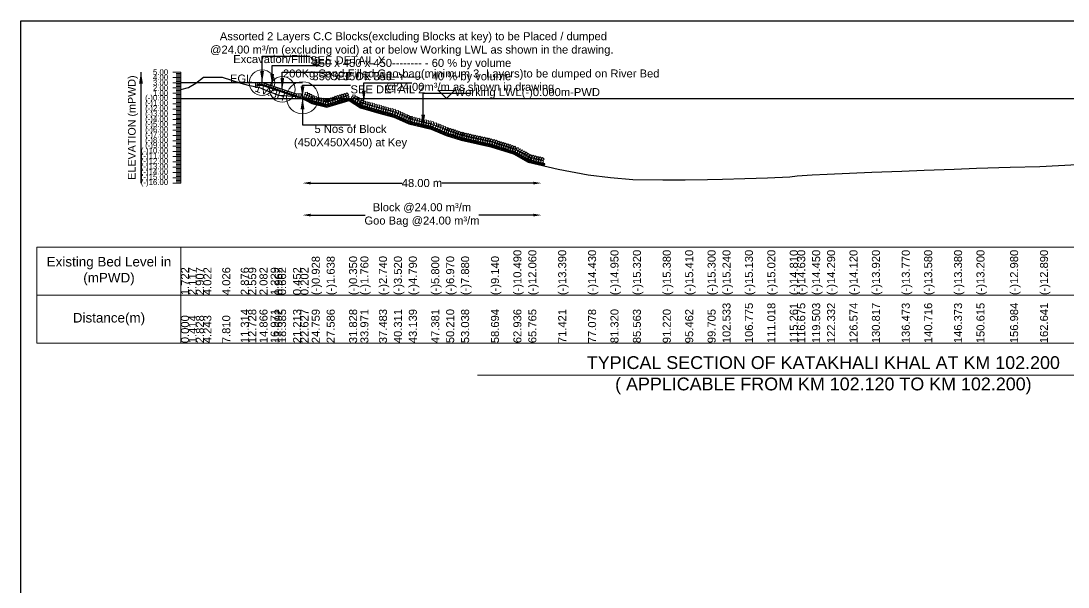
# Model space of a CAD drawing. Header units: inches. Extents: x 89000 to 845000, y -7071 to 18.
# Drawn here: x 220000 to 226543, y -3536 to 0 of the extents above; entities that cross this region are included whole.
import ezdxf

# ---------------------------------------------------------------- set-up
doc = ezdxf.new("R2010")
doc.units = ezdxf.units.IN
doc.header["$LTSCALE"] = 7
doc.header["$MEASUREMENT"] = 0
for name, color, linetype, lineweight in [('Cross section Data Border', 7, 'Continuous', 9), ('Cross Section Labels', 7, 'Continuous', 9), ('Existing_Bed_Level for Xsection', 7, 'Continuous', 25), ('Long Section Labels', 7, 'Continuous', 9)]:
    doc.layers.add(name, color=color, linetype=linetype, lineweight=lineweight)
doc.styles.get("Standard").update_dxf_attribs({"font": 'arial.ttf'})
doc.dimstyles.new('Appron Lebeling Style', dxfattribs={"dimtxt": 50, "dimasz": 50, "dimexe": 0.18, "dimexo": 0.0625, "dimgap": 0.09, "dimtad": 0, "dimtih": 1, "dimtoh": 1, "dimdec": 4, "dimzin": 0, "dimdsep": 46, "dimtxsty": 'Standard', "dimcen": 0.09, "dimse1": 1, "dimse2": 1, "dimadec": 0, "dimazin": 0, "dimtfac": 1, "dimtdec": 4, "dimtofl": 0, "dimtmove": 0, "dimatfit": 3, "dimfxl": 1, "dimtolj": 1, "dimtzin": 0, "dimarcsym": 0})
doc.dimstyles.get("Standard").update_dxf_attribs({"dimtxt": 0.18, "dimasz": 0.18, "dimexe": 0.18, "dimexo": 0.0625, "dimgap": 0.09, "dimtad": 0, "dimtih": 1, "dimtoh": 1, "dimdec": 4, "dimzin": 0, "dimdsep": 46, "dimtxsty": 'Standard', "dimcen": 0.09, "dimadec": 0, "dimazin": 0, "dimtfac": 1, "dimtdec": 4, "dimtofl": 0, "dimtmove": 0, "dimatfit": 3, "dimfxl": 1, "dimtolj": 1, "dimtzin": 0, "dimarcsym": 0})

# ---------------------------------------------------------------- blocks, each defined once
blk = doc.blocks.new('*D11')
at = {"layer": 'Cross Section Labels', "color": 0, "lineweight": -2, "transparency": 16777216}
for p, q in [((221809.3, -1012.5), (222382.1, -1012.5)), ((223202.2, -1012.5), (222629.3, -1012.5))]:
    blk.add_line(p, q, dxfattribs=at)
at = {"layer": 'Cross Section Labels', "color": 0, "transparency": 16777216}
for points in [[(221809.3, -1004.1), (221809.3, -1020.8), (221759.3, -1012.5)], [(223202.2, -1004.1), (223202.2, -1020.8), (223252.2, -1012.5)]]:
    blk.add_solid(points, dxfattribs=at)
at = {"layer": 'Defpoints', "color": 0, "transparency": 16777216}
for p in [(221759.3, -484.5), (223252.2, -901.7), (223252.2, -1012.5)]:
    blk.add_point(p, dxfattribs=at)
at = {"layer": 'Cross Section Labels', "color": 0, "transparency": 16777216, "insert": (222505.7, -1012.5), "char_height": 50, "attachment_point": 5}
blk.add_mtext('\\A1;48.00 m', dxfattribs=at)
blk = doc.blocks.new('*D12')
at = {"layer": 'Cross Section Labels', "color": 0, "lineweight": -2, "transparency": 16777216}
for p, q in [((221809.3, -1212.5), (222150.1, -1212.5)), ((223202.2, -1212.5), (222861.3, -1212.5))]:
    blk.add_line(p, q, dxfattribs=at)
at = {"layer": 'Cross Section Labels', "color": 0, "transparency": 16777216}
for points in [[(221809.3, -1204.1), (221809.3, -1220.8), (221759.3, -1212.5)], [(223202.2, -1204.1), (223202.2, -1220.8), (223252.2, -1212.5)]]:
    blk.add_solid(points, dxfattribs=at)
at = {"layer": 'Defpoints', "color": 0, "transparency": 16777216}
for p in [(221759.3, -484.5), (223252.2, -901.7), (223252.2, -1212.5)]:
    blk.add_point(p, dxfattribs=at)
at = {"layer": 'Cross Section Labels', "color": 0, "transparency": 16777216, "insert": (222505.7, -1212.5), "char_height": 50, "attachment_point": 5}
blk.add_mtext('\\A1;Block @24.00 m³/m ^JGoo Bag @24.00 m³/m ', dxfattribs=at)

msp = doc.modelspace()

# ---------------------------------------------------------------- linework, layer by layer
msp.add_lwpolyline([(220000, 0), (230000, 0), (230000, -7071), (220000, -7071)], close=True)
at = {"layer": 'Cross section Data Border'}
msp.add_lwpolyline([(220100, -1412.47), (229127.21184, -1412.47), (229127.21184, -2012.47), (220100, -2012.47)], close=True, dxfattribs=at)
for points in [[(221000, -1412.47), (221000, -2012.47)], [(220100, -1712.47), (229127.21184, -1712.47)]]:
    msp.add_lwpolyline(points, dxfattribs=at)
at = {"layer": 'Cross Section Labels'}
msp.add_lwpolyline([(222659.67825, -484.47), (222709.67825, -434.47), (222609.67825, -434.47)], close=True, dxfattribs=at)
msp.add_lwpolyline([(222853.60592, -2212.47), (225013.60592, -2212.47), (227173.60592, -2212.47)], dxfattribs=at)
for centre, radius in [((221506.82825, -385.47), 80), ((221633.05325, -427.545), 80), ((221759.27825, -479.52), 100)]:
    msp.add_circle(centre, radius, dxfattribs=at)
at = {"layer": 'Existing_Bed_Level for Xsection'}
for points in [[(221000, -427.644), (221046.66905, -414.609), (221093.3381, -388.539), (221140.00714, -351.744), (221257.73824, -351.612), (221373.35238, -389.562), (221420.02143, -400.023), (221490.58027, -415.764), (221560.02857, -443.913), (221583.8296, -452.724), (221606.69762, -462.624), (221700.03571, -469.554), (221746.70476, -477.804), (221817.04161, -515.094), (221910.34554, -538.524), (222050.31281, -496.02), (222121.02899, -542.55), (222236.94988, -574.89), (222330.27253, -600.63), (222423.5972, -642.54), (222563.58722, -675.87), (222656.91551, -714.48), (222750.24484, -744.51), (222936.90604, -786.09), (223076.90371, -830.64), (223170.23616, -882.45), (223356.90242, -926.34), (223543.57013, -960.66), (223683.57169, -977.82), (223823.5738, -990.03), (224010.24401, -992.01), (224150.24713, -993), (224290.2506, -989.37), (224383.58641, -987.39), (224523.59036, -983.76), (224663.59455, -980.13), (224803.59895, -973.2), (224850.26713, -967.26), (224943.60356, -961.32), (225036.94005, -956.04), (225176.94494, -950.43), (225316.94996, -943.83), (225503.62354, -938.88), (225643.62886, -932.61), (225830.30279, -926.01), (225970.30834, -920.07), (226180.4745, -912.81), (226367.14337, -909.84), (226600.48016, -895.98)], [(221759.27825, -385.47), (221000, -385.47)], [(221722.15325, -457.245), (221508.35236, -385.97804), (221506.82825, -385.47), (221505.2217, -385.47), (221475.5217, -385.47)], [(221475.5217, -395.37), (221505.2217, -395.37), (221722.15325, -467.68052)], [(221475.5217, -398.67), (221504.68619, -398.67), (221717.53619, -469.62)], [(221475.5217, -401.97), (221504.15067, -401.97), (221714.72825, -472.16253)], [(221000, -484.47), (229027.21184, -484.47)]]:
    msp.add_lwpolyline(points, dxfattribs=at)
at = {"layer": 'Long Section Labels'}
for points in [[(221000, -319.47), (220950, -319.47)], [(221000, -1012.47), (221000, -979.47), (221000, -946.47), (221000, -913.47), (221000, -880.47), (221000, -847.47), (221000, -814.47), (221000, -781.47), (221000, -748.47), (221000, -715.47), (221000, -682.47), (221000, -649.47), (221000, -616.47), (221000, -583.47), (221000, -550.47), (221000, -517.47), (221000, -484.47), (221000, -451.47), (221000, -418.47), (221000, -385.47), (221000, -352.47), (221000, -319.47)], [(221000, -352.47), (220950, -352.47)], [(221000, -385.47), (220950, -385.47)], [(221000, -327.72), (220970, -327.72)], [(221000, -335.97), (220970, -335.97)], [(221000, -344.22), (220970, -344.22)], [(221000, -360.72), (220970, -360.72)], [(221000, -368.97), (220970, -368.97)], [(221000, -377.22), (220970, -377.22)], [(221000, -418.47), (220950, -418.47)], [(221000, -451.47), (220950, -451.47)], [(221000, -393.72), (220970, -393.72)], [(221000, -401.97), (220970, -401.97)], [(221000, -410.22), (220970, -410.22)], [(221000, -426.72), (220970, -426.72)], [(221000, -434.97), (220970, -434.97)], [(221000, -443.22), (220970, -443.22)], [(221000, -484.47), (220950, -484.47)], [(221000, -517.47), (220950, -517.47)], [(221000, -459.72), (220970, -459.72)], [(221000, -467.97), (220970, -467.97)], [(221000, -476.22), (220970, -476.22)], [(221000, -492.72), (220970, -492.72)], [(221000, -500.97), (220970, -500.97)], [(221000, -509.22), (220970, -509.22)], [(221000, -550.47), (220950, -550.47)], [(221000, -583.47), (220950, -583.47)], [(221000, -525.72), (220970, -525.72)], [(221000, -533.97), (220970, -533.97)], [(221000, -542.22), (220970, -542.22)], [(221000, -558.72), (220970, -558.72)], [(221000, -566.97), (220970, -566.97)], [(221000, -575.22), (220970, -575.22)], [(221000, -616.47), (220950, -616.47)], [(221000, -649.47), (220950, -649.47)], [(221000, -591.72), (220970, -591.72)], [(221000, -599.97), (220970, -599.97)], [(221000, -608.22), (220970, -608.22)], [(221000, -624.72), (220970, -624.72)], [(221000, -632.97), (220970, -632.97)], [(221000, -641.22), (220970, -641.22)], [(221000, -682.47), (220950, -682.47)], [(221000, -715.47), (220950, -715.47)], [(221000, -657.72), (220970, -657.72)], [(221000, -665.97), (220970, -665.97)], [(221000, -674.22), (220970, -674.22)], [(221000, -690.72), (220970, -690.72)], [(221000, -698.97), (220970, -698.97)], [(221000, -707.22), (220970, -707.22)], [(221000, -748.47), (220950, -748.47)], [(221000, -781.47), (220950, -781.47)], [(221000, -723.72), (220970, -723.72)], [(221000, -731.97), (220970, -731.97)], [(221000, -740.22), (220970, -740.22)], [(221000, -756.72), (220970, -756.72)], [(221000, -764.97), (220970, -764.97)], [(221000, -773.22), (220970, -773.22)], [(221000, -814.47), (220950, -814.47)], [(221000, -847.47), (220950, -847.47)], [(221000, -789.72), (220970, -789.72)], [(221000, -797.97), (220970, -797.97)], [(221000, -806.22), (220970, -806.22)], [(221000, -822.72), (220970, -822.72)], [(221000, -830.97), (220970, -830.97)], [(221000, -839.22), (220970, -839.22)], [(221000, -880.47), (220950, -880.47)], [(221000, -913.47), (220950, -913.47)], [(221000, -855.72), (220970, -855.72)], [(221000, -863.97), (220970, -863.97)], [(221000, -872.22), (220970, -872.22)], [(221000, -888.72), (220970, -888.72)], [(221000, -896.97), (220970, -896.97)], [(221000, -905.22), (220970, -905.22)], [(221000, -946.47), (220950, -946.47)], [(221000, -979.47), (220950, -979.47)], [(221000, -921.72), (220970, -921.72)], [(221000, -929.97), (220970, -929.97)], [(221000, -938.22), (220970, -938.22)], [(221000, -954.72), (220970, -954.72)], [(221000, -962.97), (220970, -962.97)], [(221000, -971.22), (220970, -971.22)], [(221000, -1012.47), (220950, -1012.47)], [(221000, -987.72), (220970, -987.72)], [(221000, -995.97), (220970, -995.97)], [(221000, -1004.22), (220970, -1004.22)]]:
    msp.add_lwpolyline(points, dxfattribs=at)
for points in [[(221475.5217, -385.47), (221465.6217, -385.47), (221465.6217, -400.32), (221475.5217, -400.32)], [(221490.3717, -385.47), (221475.5217, -385.47), (221475.5217, -395.37), (221490.3717, -395.37)], [(221505.2217, -385.47), (221490.3717, -385.47), (221490.3717, -395.37), (221505.2217, -395.37)], [(221522.4403, -390.67402), (221508.35236, -385.97804), (221505.2217, -395.37), (221519.30965, -400.06598)], [(221536.52825, -395.37), (221522.4403, -390.67402), (221519.30965, -400.06598), (221533.3976, -404.76196)], [(221475.5217, -400.32), (221465.6217, -400.32), (221465.6217, -415.17), (221475.5217, -415.17)], [(221550.6162, -400.06598), (221536.52825, -395.37), (221533.3976, -404.76196), (221547.48554, -409.45795)], [(221564.70415, -404.76196), (221550.6162, -400.06598), (221547.48554, -409.45795), (221561.57349, -414.15393)], [(221578.79209, -409.45795), (221564.70415, -404.76196), (221561.57349, -414.15393), (221575.66144, -418.84991)], [(221592.88004, -414.15393), (221578.79209, -409.45795), (221575.66144, -418.84991), (221589.74938, -423.54589)], [(221606.96799, -418.84991), (221592.88004, -414.15393), (221589.74938, -423.54589), (221603.83733, -428.24188)], [(221621.05593, -423.54589), (221606.96799, -418.84991), (221603.83733, -428.24188), (221617.92528, -432.93786)], [(221635.14388, -428.24188), (221621.05593, -423.54589), (221617.92528, -432.93786), (221632.01323, -437.63384)], [(221649.23183, -432.93786), (221635.14388, -428.24188), (221632.01323, -437.63384), (221646.10117, -442.32982)], [(221663.31977, -437.63384), (221649.23183, -432.93786), (221646.10117, -442.32982), (221660.18912, -447.02581)], [(221677.40772, -442.32982), (221663.31977, -437.63384), (221660.18912, -447.02581), (221674.27707, -451.72179)], [(221691.49567, -447.02581), (221677.40772, -442.32982), (221674.27707, -451.72179), (221688.36501, -456.41777)], [(221705.58362, -451.72179), (221691.49567, -447.02581), (221688.36501, -456.41777), (221702.45296, -461.11375)], [(221719.67156, -456.41777), (221705.58362, -451.72179), (221702.45296, -461.11375), (221716.54091, -465.80973)], [(221737.00325, -454.77), (221722.15325, -454.77), (221722.15325, -469.62), (221737.00325, -469.62)], [(221751.85325, -454.77), (221737.00325, -454.77), (221737.00325, -469.62), (221751.85325, -469.62)], [(221786.09665, -460.94134), (221771.62257, -457.62118), (221768.30241, -472.09526), (221782.77649, -475.41542)], [(221791.31204, -445.71417), (221776.4714, -446.24145), (221776.99868, -461.08208), (221791.83931, -460.55481)], [(221804.43221, -452.67), (221789.59158, -453.19728), (221790.11885, -468.03791), (221804.95949, -467.51064)], [(222006.90577, -457.73477), (221996.75115, -468.57019), (222007.58657, -478.72481), (222017.74118, -467.88939)], [(222021.11505, -453.41983), (222010.96043, -464.25524), (222021.79585, -474.40986), (222031.95047, -463.57444)], [(222035.32433, -449.10488), (222025.16972, -459.9403), (222036.00513, -470.09491), (222046.15975, -459.2595)], [(221729.57825, -469.62), (221714.72825, -469.62), (221714.72825, -484.47), (221729.57825, -484.47)], [(221744.42825, -469.62), (221729.57825, -469.62), (221729.57825, -484.47), (221744.42825, -484.47)], [(221759.27825, -469.62), (221744.42825, -469.62), (221744.42825, -484.47), (221759.27825, -484.47)], [(221799.21682, -467.89717), (221784.74274, -464.57701), (221781.42258, -479.05109), (221795.89666, -482.37125)], [(221812.33699, -474.853), (221797.86291, -471.53284), (221794.54275, -486.00692), (221809.01683, -489.32708)], [(221817.55238, -459.62583), (221802.71175, -460.15311), (221803.23902, -474.99374), (221818.07966, -474.46647)], [(221825.45717, -481.80883), (221810.98309, -478.48867), (221807.66292, -492.96275), (221822.137, -496.28291)], [(221830.67256, -466.58166), (221815.83192, -467.10894), (221816.35919, -481.94957), (221831.19983, -481.4223)], [(221831.65676, -484.37887), (221816.80865, -484.61605), (221817.04583, -499.46416), (221831.89393, -499.22698)], [(221833.07975, -468.34634), (221818.79571, -472.40699), (221822.85637, -486.69103), (221837.1404, -482.63037)], [(221846.05959, -487.99564), (221831.21148, -488.23282), (221831.44866, -503.08092), (221846.29676, -502.84374)], [(221847.48258, -471.96311), (221833.19854, -476.02376), (221837.2592, -490.30779), (221851.54323, -486.24714)], [(221860.46242, -491.6124), (221845.61431, -491.84958), (221845.85149, -506.69769), (221860.69959, -506.46051)], [(221861.88541, -475.57987), (221847.60137, -479.64052), (221851.66203, -493.92456), (221865.94606, -489.8639)], [(221874.86525, -495.22917), (221860.01714, -495.46634), (221860.25432, -510.31445), (221875.10242, -510.07727)], [(221876.28824, -479.19663), (221862.0042, -483.25729), (221866.06486, -497.54132), (221880.34889, -493.48067)], [(221889.26808, -498.84593), (221874.41997, -499.08311), (221874.65715, -513.93121), (221889.50525, -513.69404)], [(221890.69107, -482.8134), (221876.40703, -486.87405), (221880.46769, -501.15809), (221894.75172, -497.09743)], [(221903.67091, -502.46269), (221888.8228, -502.69987), (221889.05998, -517.54798), (221903.90808, -517.3108)], [(221905.0939, -486.43016), (221890.80986, -490.49082), (221894.87052, -504.77485), (221909.15455, -500.7142)], [(221907.44078, -487.9394), (221897.28617, -498.77482), (221908.12158, -508.92944), (221918.2762, -498.09402)], [(221914.47546, -502.41629), (221901.86872, -510.26437), (221909.7168, -522.87112), (221922.32355, -515.02304)], [(221918.07374, -506.07946), (221903.22563, -506.31664), (221903.46281, -521.16474), (221918.31092, -520.92756)], [(221919.49673, -490.04693), (221905.21269, -494.10758), (221909.27335, -508.39161), (221923.55738, -504.33096)], [(221921.65007, -483.62446), (221911.49545, -494.45987), (221922.33087, -504.61449), (221932.48548, -493.77907)], [(221928.68475, -498.10134), (221916.078, -505.94942), (221923.92608, -518.55617), (221936.53283, -510.70809)], [(221935.85935, -479.30951), (221925.70473, -490.14493), (221936.54015, -500.29954), (221946.69477, -489.46413)], [(221942.89403, -493.78639), (221930.28728, -501.63448), (221938.13536, -514.24122), (221950.74211, -506.39314)], [(221950.06863, -474.99456), (221939.91402, -485.82998), (221950.74943, -495.9846), (221960.90405, -485.14918)], [(221957.10331, -489.47145), (221944.49657, -497.31953), (221952.34465, -509.92628), (221964.9514, -502.0782)], [(221964.27792, -470.67962), (221954.1233, -481.51503), (221964.95872, -491.66965), (221975.11333, -480.83423)], [(221971.3126, -485.1565), (221958.70585, -493.00458), (221966.55393, -505.61133), (221979.16068, -497.76325)], [(221978.4872, -466.36467), (221968.33258, -477.20009), (221979.168, -487.3547), (221989.32262, -476.51928)], [(221985.52188, -480.84155), (221972.91513, -488.68963), (221980.76321, -501.29638), (221993.36996, -493.4483)], [(221992.69648, -462.04972), (221982.54187, -472.88514), (221993.37728, -483.03975), (222003.5319, -472.20434)], [(221999.73116, -476.52661), (221987.12441, -484.37469), (221994.9725, -496.98144), (222007.57925, -489.13335)], [(222013.94045, -472.21166), (222001.3337, -480.05974), (222009.18178, -492.66649), (222021.78853, -484.81841)], [(222028.14973, -467.89671), (222015.54298, -475.74479), (222023.39106, -488.35154), (222035.99781, -480.50346)], [(222042.35901, -463.58176), (222029.75226, -471.42985), (222037.60035, -484.03659), (222050.20709, -476.18851)], [(222082.5657, -477.32031), (222068.4694, -472.64947), (222063.79856, -486.74577), (222077.89486, -491.41661)], [(222089.19436, -462.65307), (222074.37017, -461.77793), (222073.49503, -476.60212), (222088.31922, -477.47726)], [(222094.97115, -485.48287), (222080.87484, -480.81203), (222076.20401, -494.90834), (222090.30031, -499.57917)], [(222101.59981, -470.81563), (222086.77562, -469.94049), (222085.90047, -484.76468), (222100.72466, -485.63982)], [(222107.37659, -493.64543), (222093.28029, -488.9746), (222088.60945, -503.0709), (222102.70575, -507.74174)], [(222114.00525, -478.9782), (222099.18106, -478.10306), (222098.30592, -492.92725), (222113.13011, -493.80239)], [(222119.78204, -501.808), (222105.68573, -497.13716), (222101.01489, -511.23346), (222115.1112, -515.9043)], [(222126.41069, -487.14076), (222111.5865, -486.26562), (222110.71136, -501.08981), (222125.53555, -501.96495)], [(222132.18748, -509.97056), (222118.09118, -505.29972), (222113.42034, -519.39603), (222127.51664, -524.06687)], [(222136.02417, -512.1101), (222121.17492, -511.96063), (222121.02544, -526.80987), (222135.87469, -526.95935)], [(222138.81614, -495.30333), (222123.99195, -494.42818), (222123.11681, -509.25237), (222137.941, -510.12752)], [(222137.86408, -496.12005), (222123.47917, -499.80744), (222127.16656, -514.19235), (222141.55147, -510.50496)], [(222150.32795, -516.10062), (222135.4787, -515.95115), (222135.32923, -530.80039), (222150.17848, -530.94987)], [(222152.16787, -500.11057), (222137.78296, -503.79796), (222141.47035, -518.18287), (222155.85526, -514.49548)], [(222164.63174, -520.09114), (222149.78249, -519.94166), (222149.63301, -534.79091), (222164.48226, -534.94038)], [(222166.47165, -504.10109), (222152.08674, -507.78848), (222155.77413, -522.17339), (222170.15904, -518.486)], [(222180.77544, -508.09161), (222166.39053, -511.779), (222170.07792, -526.16391), (222184.46283, -522.47652)], [(222195.07922, -512.08213), (222180.69431, -515.76951), (222184.3817, -530.15443), (222198.76661, -526.46704)], [(222209.38301, -516.07264), (222194.9981, -519.76003), (222198.68549, -534.14494), (222213.0704, -530.45755)], [(222223.68679, -520.06316), (222209.30188, -523.75055), (222212.98927, -538.13546), (222227.37418, -534.44807)], [(222178.93552, -524.08166), (222164.08627, -523.93218), (222163.9368, -538.78143), (222178.78605, -538.9309)], [(222193.23931, -528.07217), (222178.39006, -527.9227), (222178.24058, -542.77195), (222193.08983, -542.92142)], [(222207.54309, -532.06269), (222192.69384, -531.91322), (222192.54437, -546.76247), (222207.39362, -546.91194)], [(222221.84688, -536.05321), (222206.99763, -535.90374), (222206.84815, -550.75298), (222221.6974, -550.90246)], [(222236.15066, -540.04373), (222221.30141, -539.89425), (222221.15194, -554.7435), (222236.00119, -554.89298)], [(222237.99058, -524.05368), (222223.60567, -527.74107), (222227.29306, -542.12598), (222241.67797, -538.43859)], [(222250.45445, -544.03425), (222235.6052, -543.88477), (222235.45572, -558.73402), (222250.30497, -558.88349)], [(222252.29436, -528.0442), (222237.90945, -531.73159), (222241.59684, -546.1165), (222255.98175, -542.42911)], [(222264.67913, -547.94313), (222249.82951, -547.83731), (222249.72369, -562.68693), (222264.57331, -562.79275)], [(222266.47203, -531.94774), (222252.09802, -535.6774), (222255.82769, -550.05141), (222270.20169, -546.32175)], [(222278.99458, -551.89158), (222264.14496, -551.78576), (222264.03914, -566.63538), (222278.88877, -566.7412)], [(222280.78749, -535.89619), (222266.41348, -539.62585), (222270.14314, -553.99986), (222284.51715, -550.2702)], [(222293.31004, -555.84003), (222278.46042, -555.73421), (222278.3546, -570.58383), (222293.20422, -570.68965)], [(222295.10294, -539.84464), (222280.72893, -543.5743), (222284.4586, -557.94831), (222298.8326, -554.21865)], [(222307.62549, -559.78848), (222292.77587, -559.68266), (222292.67005, -574.53228), (222307.51968, -574.6381)], [(222309.4184, -543.79309), (222295.04439, -547.52275), (222298.77405, -561.89676), (222313.14806, -558.1671)], [(222321.94095, -563.73693), (222307.09133, -563.63111), (222306.98551, -578.48073), (222321.83513, -578.58655)], [(222323.73385, -547.74154), (222309.35984, -551.4712), (222313.08951, -565.84521), (222327.46351, -562.11555)], [(222336.2564, -567.68538), (222321.40678, -567.57956), (222321.30096, -582.42918), (222336.15059, -582.535)], [(222338.04931, -551.68999), (222323.6753, -555.41965), (222327.40496, -569.79366), (222341.77897, -566.064)], [(222354.75284, -575.06528), (222340.09272, -572.69814), (222337.72558, -587.35826), (222352.3857, -589.7254)], [(222358.96195, -559.52982), (222344.1875, -561.02585), (222345.68352, -575.8003), (222360.45797, -574.30427)], [(222368.29955, -581.1488), (222353.63943, -578.78166), (222351.27229, -593.44178), (222365.93241, -595.80892)], [(222372.50865, -565.61334), (222357.7342, -567.10937), (222359.23023, -581.88382), (222374.00468, -580.38779)], [(222381.84626, -587.23232), (222367.18614, -584.86518), (222364.819, -599.5253), (222379.47912, -601.89244)], [(222386.05536, -571.69686), (222371.28091, -573.19289), (222372.77694, -587.96734), (222387.55139, -586.47131)], [(222399.60207, -577.78038), (222384.82762, -579.27641), (222386.32364, -594.05086), (222401.09809, -592.55483)], [(222413.14878, -583.8639), (222398.37433, -585.35993), (222399.87035, -600.13438), (222414.6448, -598.63835)], [(222395.39297, -593.31584), (222380.73285, -590.9487), (222378.3657, -605.60882), (222393.02583, -607.97596)], [(222408.93968, -599.39936), (222394.27955, -597.03222), (222391.91241, -611.69234), (222406.57253, -614.05948)], [(222422.48638, -605.48288), (222407.82626, -603.11574), (222405.45912, -617.77586), (222420.11924, -620.143)], [(222426.69548, -589.94742), (222411.92103, -591.44345), (222413.41706, -606.2179), (222428.19151, -604.72187)], [(222436.03309, -611.5664), (222421.37297, -609.19926), (222419.00583, -623.85938), (222433.66595, -626.22652)], [(222440.24219, -596.03094), (222425.46774, -597.52697), (222426.96377, -612.30142), (222441.73822, -610.80539)], [(222444.45991, -613.22518), (222429.61585, -613.64483), (222430.0355, -628.4889), (222444.87957, -628.06925)], [(222445.68575, -597.17637), (222431.4527, -601.41228), (222435.68861, -615.64532), (222449.92165, -611.40942)], [(222458.90611, -616.66465), (222444.06204, -617.08431), (222444.48169, -631.92837), (222459.32576, -631.50872)], [(222460.13194, -600.61584), (222445.8989, -604.85175), (222450.1348, -619.08479), (222464.36785, -614.84889)], [(222473.3523, -620.10412), (222458.50823, -620.52378), (222458.92789, -635.36785), (222473.77196, -634.94819)], [(222474.57814, -604.05531), (222460.34509, -608.29122), (222464.581, -622.52427), (222478.81404, -618.28836)], [(222487.7985, -623.54359), (222472.95443, -623.96325), (222473.37408, -638.80732), (222488.21815, -638.38766)], [(222489.02433, -607.49479), (222474.79129, -611.73069), (222479.02719, -625.96374), (222493.26024, -621.72783)], [(222502.24469, -626.98307), (222487.40062, -627.40272), (222487.82028, -642.24679), (222502.66435, -641.82713)], [(222503.47053, -610.93426), (222489.23748, -615.17016), (222493.47339, -629.40321), (222507.70643, -625.1673)], [(222516.69089, -630.42254), (222501.84682, -630.84219), (222502.26647, -645.68626), (222517.11054, -645.26661)], [(222517.91672, -614.37373), (222503.68368, -618.60963), (222507.91958, -632.84268), (222522.15263, -628.60677)], [(222531.13708, -633.86201), (222516.29301, -634.28166), (222516.71267, -649.12573), (222531.55674, -648.70608)], [(222532.36292, -617.8132), (222518.12987, -622.04911), (222522.36578, -636.28215), (222536.59882, -632.04625)], [(222545.58328, -637.30148), (222530.73921, -637.72113), (222531.15886, -652.5652), (222546.00293, -652.14555)], [(222546.80911, -621.25267), (222532.57606, -625.48858), (222536.81197, -639.72162), (222551.04502, -635.48572)], [(222560.02947, -640.74095), (222545.1854, -641.16061), (222545.60506, -656.00467), (222560.44913, -655.58502)], [(222561.2553, -624.69214), (222547.02226, -628.92805), (222551.25816, -643.16109), (222565.49121, -638.92519)], [(222574.47567, -644.18042), (222559.6316, -644.60008), (222560.05125, -659.44415), (222574.89532, -659.02449)], [(222575.7015, -628.13161), (222561.46845, -632.36752), (222565.70436, -646.60057), (222579.93741, -642.36466)], [(222593.0638, -651.97348), (222578.33961, -650.04457), (222576.4107, -664.76876), (222591.13489, -666.69767)], [(222596.80776, -636.31942), (222582.08449, -638.25536), (222584.02043, -652.97863), (222598.7437, -651.04269)], [(222610.52985, -641.99626), (222595.80659, -643.9322), (222597.74253, -658.65547), (222612.4658, -656.71953)], [(222624.25195, -647.67311), (222609.52868, -649.60905), (222611.46462, -664.33232), (222626.18789, -662.39637)], [(222637.97405, -653.34995), (222623.25078, -655.28589), (222625.18672, -670.00916), (222639.90999, -668.07322)], [(222606.7859, -657.65033), (222592.06171, -655.72141), (222590.13279, -670.4456), (222604.85698, -672.37452)], [(222620.508, -663.32717), (222605.78381, -661.39825), (222603.85489, -676.12244), (222618.57908, -678.05136)], [(222634.23009, -669.00402), (222619.5059, -667.0751), (222617.57699, -681.79929), (222632.30118, -683.72821)], [(222647.95219, -674.68086), (222633.228, -672.75194), (222631.29908, -687.47613), (222646.02327, -689.40505)], [(222651.69614, -659.02679), (222636.97288, -660.96274), (222638.90882, -675.686), (222653.63209, -673.75006)], [(222661.67429, -680.3577), (222646.9501, -678.42879), (222645.02118, -693.15298), (222659.74537, -695.08189)], [(222665.41824, -664.70364), (222650.69497, -666.63958), (222652.63091, -681.36285), (222667.35418, -679.42691)], [(222673.03544, -684.63315), (222658.20348, -683.90131), (222657.47164, -698.73327), (222672.3036, -699.46511)], [(222680.29005, -678.06028), (222670.31539, -667.05899), (222659.31409, -677.03366), (222669.28876, -688.03495)], [(222687.17168, -689.18168), (222672.33973, -688.44984), (222671.60789, -703.2818), (222686.43984, -704.01364)], [(222694.4263, -682.60881), (222684.45163, -671.60752), (222673.45033, -681.58219), (222683.425, -692.58348)], [(222699.22513, -691.96089), (222684.70664, -695.08118), (222687.82693, -709.59966), (222702.34541, -706.47937)], [(222708.56254, -687.15734), (222698.58787, -676.15605), (222687.58658, -686.13072), (222697.56125, -697.13201)], [(222713.36137, -696.50942), (222698.84289, -699.62971), (222701.96317, -714.14819), (222716.48165, -711.0279)], [(222722.69878, -691.70587), (222712.72411, -680.70458), (222701.72282, -690.67925), (222711.69749, -701.68054)], [(222727.49761, -701.05795), (222712.97913, -704.17824), (222716.09942, -718.69672), (222730.6179, -715.57643)], [(222736.83503, -696.25441), (222726.86036, -685.25311), (222715.85906, -695.22778), (222725.83373, -706.22907)], [(222741.63385, -705.60648), (222727.11537, -708.72677), (222730.23566, -723.24525), (222744.75414, -720.12497)], [(222750.97127, -700.80294), (222740.9966, -689.80164), (222729.99531, -699.77631), (222739.96998, -710.77761)], [(222755.7701, -710.15501), (222741.25162, -713.2753), (222744.3719, -727.79378), (222758.89038, -724.6735)], [(222765.10751, -705.35147), (222755.13284, -694.35017), (222744.13155, -704.32484), (222754.10622, -715.32614)], [(222767.08096, -713.0212), (222752.91109, -717.46387), (222757.35375, -731.63374), (222771.52362, -727.19107)], [(222775.93688, -707.37904), (222764.99246, -697.342), (222754.95542, -708.28643), (222765.89985, -718.32346)], [(222781.5757, -716.25), (222767.40582, -720.69266), (222771.84849, -734.86253), (222786.01836, -730.41987)], [(222790.43162, -710.60784), (222779.4872, -700.5708), (222769.45016, -711.51522), (222780.39458, -721.55226)], [(222796.07043, -719.4788), (222781.90056, -723.92146), (222786.34322, -738.09133), (222800.5131, -733.64867)], [(222804.92635, -713.83663), (222793.98193, -703.7996), (222783.9449, -714.74402), (222794.88932, -724.78106)], [(222819.42109, -717.06543), (222808.47667, -707.02839), (222798.43963, -717.97282), (222809.38405, -728.00985)], [(222833.91583, -720.29423), (222822.9714, -710.25719), (222812.93437, -721.20161), (222823.87879, -731.23865)], [(222848.41056, -723.52303), (222837.46614, -713.48599), (222827.4291, -724.43041), (222838.37353, -734.46745)], [(222862.9053, -726.75182), (222851.96088, -716.71479), (222841.92384, -727.65921), (222852.86826, -737.69625)], [(222810.56517, -722.70759), (222796.3953, -727.15026), (222800.83796, -741.32013), (222815.00783, -736.87746)], [(222825.0599, -725.93639), (222810.89003, -730.37905), (222815.3327, -744.54892), (222829.50257, -740.10626)], [(222839.55464, -729.16519), (222825.38477, -733.60785), (222829.82743, -747.77772), (222843.9973, -743.33506)], [(222854.04937, -732.39398), (222839.8795, -736.83665), (222844.32217, -751.00652), (222858.49204, -746.56385)], [(222868.54411, -735.62278), (222854.37424, -740.06544), (222858.8169, -754.23532), (222872.98677, -749.79265)], [(222877.40003, -729.98062), (222866.45561, -719.94358), (222856.41857, -730.88801), (222867.363, -740.92504)], [(222883.03885, -738.85158), (222868.86898, -743.29424), (222873.31164, -757.46411), (222887.48151, -753.02145)], [(222891.89477, -733.20942), (222880.95035, -723.17238), (222870.91331, -734.1168), (222881.85773, -744.15384)], [(222897.53358, -742.08038), (222883.36371, -746.52304), (222887.80638, -760.69291), (222901.97625, -756.25025)], [(222906.38951, -736.43821), (222895.44508, -726.40118), (222885.40805, -737.3456), (222896.35247, -747.38264)], [(222912.02832, -745.30917), (222897.85845, -749.75184), (222902.30111, -763.92171), (222916.47098, -759.47904)], [(222920.88424, -739.66701), (222909.93982, -729.62997), (222899.90278, -740.5744), (222910.84721, -750.61143)], [(222926.52305, -748.53797), (222912.35318, -752.98063), (222916.79585, -767.1505), (222930.96572, -762.70784)], [(222935.37898, -742.89581), (222924.43456, -732.85877), (222914.39752, -743.80319), (222925.34194, -753.84023)], [(222941.01779, -751.76677), (222926.84792, -756.20943), (222931.29058, -770.3793), (222945.46045, -765.93664)], [(222949.87371, -746.1246), (222938.92929, -736.08757), (222928.89225, -747.03199), (222939.83668, -757.06903)], [(222958.19997, -756.77049), (222943.69159, -759.93743), (222946.85854, -774.44581), (222961.36692, -771.27886)], [(222967.52189, -751.93694), (222957.51191, -740.96778), (222946.54274, -750.97776), (222956.55272, -761.94693)], [(222972.35076, -761.27355), (222957.84239, -764.44049), (222961.00933, -778.94887), (222975.51771, -775.78192)], [(222981.67269, -756.44), (222971.6627, -745.47084), (222960.69353, -755.48082), (222970.70352, -766.44999)], [(222986.50156, -765.77661), (222971.99318, -768.94355), (222975.16013, -783.45193), (222989.6685, -780.28498)], [(222995.82348, -760.94306), (222985.81349, -749.9739), (222974.84432, -759.98388), (222984.85431, -770.95305)], [(223000.65235, -770.27967), (222986.14397, -773.44661), (222989.31092, -787.95499), (223003.8193, -784.78804)], [(223009.97427, -765.44612), (222999.96429, -754.47695), (222988.99512, -764.48694), (222999.0051, -775.45611)], [(223014.80314, -774.78272), (223000.29477, -777.94967), (223003.46171, -792.45805), (223017.97009, -789.2911)], [(223024.12507, -769.94918), (223014.11508, -758.98001), (223003.14591, -768.99), (223013.1559, -779.95917)], [(223028.95394, -779.28578), (223014.44556, -782.45273), (223017.61251, -796.96111), (223032.12088, -793.79416)], [(223038.27586, -774.45224), (223028.26587, -763.48307), (223017.2967, -773.49306), (223027.30669, -784.46223)], [(223043.10473, -783.78884), (223028.59636, -786.95579), (223031.7633, -801.46417), (223046.27168, -798.29722)], [(223052.42665, -778.9553), (223042.41667, -767.98613), (223031.4475, -777.99612), (223041.45748, -788.96529)], [(223066.57745, -783.45836), (223056.56746, -772.48919), (223045.59829, -782.49918), (223055.60828, -793.46835)], [(223080.72824, -787.96142), (223070.71825, -776.99225), (223059.74908, -787.00224), (223069.75907, -797.97141)], [(223094.87903, -792.46448), (223084.86905, -781.49531), (223073.89988, -791.5053), (223083.90986, -802.47447)], [(223057.25552, -788.2919), (223042.74715, -791.45885), (223045.91409, -805.96723), (223060.42247, -802.80028)], [(223071.40632, -792.79496), (223056.89794, -795.96191), (223060.06489, -810.47028), (223074.57326, -807.30334)], [(223085.55711, -797.29802), (223071.04874, -800.46497), (223074.21568, -814.97334), (223088.72406, -811.8064)], [(223104.95122, -806.86919), (223090.10318, -807.11034), (223090.34434, -821.95839), (223105.19238, -821.71723)], [(223115.04376, -803.97058), (223107.39564, -791.24152), (223094.66659, -798.88964), (223102.31471, -811.61869)], [(223117.9349, -814.07659), (223103.08686, -814.31774), (223103.32801, -829.16579), (223118.17605, -828.92463)], [(223128.02744, -811.17798), (223120.37932, -798.44892), (223107.65027, -806.09704), (223115.29839, -818.82609)], [(223130.91858, -821.28399), (223116.07053, -821.52514), (223116.31169, -836.37319), (223131.15973, -836.13203)], [(223141.01112, -818.38538), (223133.363, -805.65632), (223120.63395, -813.30444), (223128.28207, -826.03349)], [(223143.90225, -828.49139), (223129.05421, -828.73254), (223129.29537, -843.58059), (223144.14341, -843.33943)], [(223153.9948, -825.59278), (223146.34668, -812.86372), (223133.61763, -820.51184), (223141.26574, -833.24089)], [(223156.88593, -835.69879), (223142.03789, -835.93994), (223142.27905, -850.78799), (223157.12709, -850.54683)], [(223166.97847, -832.80018), (223159.33036, -820.07112), (223146.6013, -827.71924), (223154.24942, -840.44829)], [(223169.86961, -842.90619), (223155.02157, -843.14734), (223155.26272, -857.99539), (223170.11077, -857.75423)], [(223179.96215, -840.00758), (223172.31403, -827.27852), (223159.58498, -834.92664), (223167.2331, -847.65569)], [(223182.85329, -850.11359), (223168.00524, -850.35474), (223168.2464, -865.20279), (223183.09444, -864.96163)], [(223192.94583, -847.21498), (223185.29771, -834.48592), (223172.56866, -842.13404), (223180.21678, -854.86309)], [(223196.94712, -845.76094), (223186.12141, -835.59597), (223175.95645, -846.42167), (223186.78215, -856.58664)], [(223211.40291, -849.15986), (223200.5772, -838.99489), (223190.41223, -849.8206), (223201.23794, -859.98557)], [(223225.8587, -852.55879), (223215.03299, -842.39382), (223204.86802, -853.21952), (223215.69373, -863.38449)], [(223240.31448, -855.95771), (223229.48878, -845.79274), (223219.32381, -856.61845), (223230.14952, -866.78342)], [(223254.77027, -859.35664), (223243.94457, -849.19167), (223233.7796, -860.01737), (223244.6053, -870.18234)], [(223188.0255, -851.29863), (223173.80439, -855.57445), (223178.08022, -869.79556), (223192.30132, -865.51973)], [(223202.48129, -854.69755), (223188.26018, -858.97338), (223192.53601, -873.19448), (223206.75711, -868.91866)], [(223216.93707, -858.09648), (223202.71597, -862.3723), (223206.99179, -876.59341), (223221.2129, -872.31758)], [(223231.39286, -861.4954), (223217.17176, -865.77123), (223221.44758, -879.99233), (223235.66869, -875.71651)], [(223245.84865, -864.89433), (223231.62755, -869.17015), (223235.90337, -883.39126), (223250.12448, -879.11543)], [(223260.30444, -868.29325), (223246.08333, -872.56908), (223250.35916, -886.79018), (223264.58026, -882.51436)], [(223269.22606, -862.75556), (223258.40035, -852.59059), (223248.23539, -863.4163), (223259.06109, -873.58127)]]:
    msp.add_lwpolyline(points, close=True, dxfattribs=at)
for centre, major_axis in [((221770.29523, -487.13597), (9.7031, -5.14422)), ((221772.92299, -482.17946), (9.7031, -5.14422)), ((221775.55074, -477.22295), (9.7031, -5.14422)), ((221789.70142, -497.42441), (9.7031, -5.14422)), ((221792.32918, -492.4679), (9.7031, -5.14422)), ((221794.95694, -487.5114), (9.7031, -5.14422)), ((221809.10761, -507.71286), (9.7031, -5.14422)), ((221811.73537, -502.75635), (9.7031, -5.14422)), ((221814.36313, -497.79984), (9.7031, -5.14422)), ((221828.87619, -515.17375), (10.65169, -2.6748)), ((221830.24253, -509.73268), (10.65169, -2.6748)), ((221831.60886, -504.29161), (10.65169, -2.6748)), ((221850.17958, -520.52335), (10.65169, -2.6748)), ((221851.54591, -515.08228), (10.65169, -2.6748)), ((221852.91224, -509.64121), (10.65169, -2.6748)), ((221871.48296, -525.87294), (10.65169, -2.6748)), ((221872.8493, -520.43187), (10.65169, -2.6748)), ((221874.21563, -514.9908), (10.65169, -2.6748)), ((221894.15268, -525.78147), (10.65169, -2.6748)), ((221895.51902, -520.3404), (10.65169, -2.6748)), ((221909.29021, -524.18707), (10.50855, 3.19114)), ((221930.30732, -517.80478), (10.50855, 3.19114)), ((221931.93741, -523.17273), (10.50855, 3.19114)), ((221951.32443, -511.42249), (10.50855, 3.19114)), ((221952.95452, -516.79045), (10.50855, 3.19114)), ((221954.58461, -522.1584), (10.50855, 3.19114)), ((221972.34153, -505.04021), (10.50855, 3.19114)), ((221973.97163, -510.40816), (10.50855, 3.19114)), ((221975.60172, -515.77611), (10.50855, 3.19114)), ((221993.35864, -498.65792), (10.50855, 3.19114)), ((221994.98873, -504.02587), (10.50855, 3.19114)), ((221996.61882, -509.39382), (10.50855, 3.19114)), ((222014.37575, -492.27564), (10.50855, 3.19114)), ((222016.00584, -497.64359), (10.50855, 3.19114)), ((222017.63593, -503.01154), (10.50855, 3.19114)), ((222035.39286, -485.89335), (10.50855, 3.19114)), ((222037.02295, -491.2613), (10.50855, 3.19114)), ((222038.65304, -496.62925), (10.50855, 3.19114)), ((222060.73565, -499.52031), (9.17452, -6.03667)), ((222063.81929, -494.8338), (9.17452, -6.03667)), ((222066.90292, -490.1473), (9.17452, -6.03667)), ((222079.08468, -511.59364), (9.17452, -6.03667)), ((222082.16832, -506.90714), (9.17452, -6.03667)), ((222085.25195, -502.22064), (9.17452, -6.03667)), ((222097.43371, -523.66698), (9.17452, -6.03667)), ((222100.51735, -518.98048), (9.17452, -6.03667)), ((222103.60098, -514.29398), (9.17452, -6.03667)), ((222121.95001, -526.36732), (9.17452, -6.03667)), ((221892.78635, -531.22254), (10.65169, -2.6748)), ((221910.9203, -529.55502), (10.50855, 3.19114)), ((221912.55039, -534.92297), (10.50855, 3.19114)), ((221933.5675, -528.54068), (10.50855, 3.19114)), ((222115.78274, -535.74032), (9.17452, -6.03667)), ((222118.86638, -531.05382), (9.17452, -6.03667)), ((222135.11284, -543.56704), (10.57844, -2.95121)), ((222136.62036, -538.16339), (10.57844, -2.95121)), ((222138.12789, -532.75974), (10.57844, -2.95121)), ((222156.26972, -549.46946), (10.57844, -2.95121)), ((222157.77725, -544.06581), (10.57844, -2.95121)), ((222159.28478, -538.66216), (10.57844, -2.95121)), ((222177.42661, -555.37188), (10.57844, -2.95121)), ((222178.93414, -549.96823), (10.57844, -2.95121)), ((222180.44167, -544.56458), (10.57844, -2.95121)), ((222198.5835, -561.2743), (10.57844, -2.95121)), ((222200.09103, -555.87065), (10.57844, -2.95121)), ((222201.59856, -550.467), (10.57844, -2.95121)), ((222219.74038, -567.17672), (10.57844, -2.95121)), ((222221.24791, -561.77307), (10.57844, -2.95121)), ((222222.75544, -556.36942), (10.57844, -2.95121)), ((222240.89193, -573.06755), (10.58707, -2.9201)), ((222242.38357, -567.65949), (10.58707, -2.9201)), ((222243.8752, -562.25143), (10.58707, -2.9201)), ((222262.06608, -578.90774), (10.58707, -2.9201)), ((222263.55772, -573.49968), (10.58707, -2.9201)), ((222265.04935, -568.09162), (10.58707, -2.9201)), ((222283.24023, -584.74794), (10.58707, -2.9201)), ((222284.73186, -579.33988), (10.58707, -2.9201)), ((222286.2235, -573.93182), (10.58707, -2.9201)), ((222304.41438, -590.58813), (10.58707, -2.9201)), ((222305.90601, -585.18007), (10.58707, -2.9201)), ((222307.39765, -579.77201), (10.58707, -2.9201)), ((222327.08016, -591.02027), (10.58707, -2.9201)), ((222328.5718, -585.61221), (10.58707, -2.9201)), ((222350.91692, -594.52662), (10.01854, -4.4991)), ((222325.58852, -596.42833), (10.58707, -2.9201)), ((222346.32048, -604.76191), (10.01854, -4.4991)), ((222348.6187, -599.64427), (10.01854, -4.4991)), ((222366.35757, -613.76011), (10.01854, -4.4991)), ((222368.65579, -608.64247), (10.01854, -4.4991)), ((222370.95401, -603.52482), (10.01854, -4.4991)), ((222386.39466, -622.75832), (10.01854, -4.4991)), ((222388.69288, -617.64067), (10.01854, -4.4991)), ((222390.99109, -612.52303), (10.01854, -4.4991)), ((222406.43174, -631.75652), (10.01854, -4.4991)), ((222408.72996, -626.63887), (10.01854, -4.4991)), ((222411.02818, -621.52123), (10.01854, -4.4991)), ((222426.08377, -640.24862), (10.68376, -2.54368)), ((222427.38313, -634.79116), (10.68376, -2.54368)), ((222428.68248, -629.33371), (10.68376, -2.54368)), ((222447.4513, -645.33598), (10.68376, -2.54368)), ((222448.75065, -639.87853), (10.68376, -2.54368)), ((222450.05001, -634.42107), (10.68376, -2.54368)), ((222468.81882, -650.42334), (10.68376, -2.54368)), ((222470.11818, -644.96589), (10.68376, -2.54368)), ((222471.41754, -639.50843), (10.68376, -2.54368)), ((222490.18635, -655.5107), (10.68376, -2.54368)), ((222491.48571, -650.05325), (10.68376, -2.54368)), ((222492.78506, -644.59579), (10.68376, -2.54368)), ((222512.85323, -655.14061), (10.68376, -2.54368)), ((222514.15259, -649.68315), (10.68376, -2.54368)), ((222535.52012, -654.77052), (10.68376, -2.54368)), ((222511.55388, -660.59806), (10.68376, -2.54368)), ((222532.9214, -665.68542), (10.68376, -2.54368)), ((222534.22076, -660.22797), (10.68376, -2.54368)), ((222554.28893, -670.77278), (10.68376, -2.54368)), ((222555.58829, -665.31533), (10.68376, -2.54368)), ((222556.88764, -659.85788), (10.68376, -2.54368)), ((222575.50668, -677.76553), (10.14825, -4.19834)), ((222577.65127, -672.58163), (10.14825, -4.19834)), ((222579.79585, -667.39772), (10.14825, -4.19834)), ((222595.80319, -686.16221), (10.14825, -4.19834)), ((222597.94777, -680.97831), (10.14825, -4.19834)), ((222600.09236, -675.79441), (10.14825, -4.19834)), ((222616.09969, -694.5589), (10.14825, -4.19834)), ((222618.24428, -689.375), (10.14825, -4.19834)), ((222620.38886, -684.19109), (10.14825, -4.19834)), ((222636.3962, -702.95558), (10.14825, -4.19834)), ((222638.54078, -697.77168), (10.14825, -4.19834)), ((222640.68537, -692.58778), (10.14825, -4.19834)), ((222656.6927, -711.35227), (10.14825, -4.19834)), ((222658.83729, -706.16836), (10.14825, -4.19834)), ((222660.98188, -700.98446), (10.14825, -4.19834)), ((222677.34956, -718.10831), (10.45454, -3.36389)), ((222679.0679, -712.76795), (10.45454, -3.36389)), ((222680.78623, -707.42759), (10.45454, -3.36389)), ((222699.97697, -719.49574), (10.45454, -3.36389)), ((222701.69531, -714.15538), (10.45454, -3.36389)), ((222722.60438, -720.88316), (10.45454, -3.36389)), ((222698.25864, -724.83609), (10.45454, -3.36389)), ((222719.16771, -731.56388), (10.45454, -3.36389)), ((222720.88605, -726.22352), (10.45454, -3.36389)), ((222740.07679, -738.29166), (10.45454, -3.36389)), ((222741.79512, -732.9513), (10.45454, -3.36389)), ((222743.51345, -727.61094), (10.45454, -3.36389)), ((222760.98718, -744.02918), (10.71966, -2.38787)), ((222762.20695, -738.55339), (10.71966, -2.38787)), ((222763.42672, -733.0776), (10.71966, -2.38787)), ((222782.4265, -748.80493), (10.71966, -2.38787)), ((222783.64627, -743.32914), (10.71966, -2.38787)), ((222784.86604, -737.85335), (10.71966, -2.38787)), ((222803.86583, -753.58068), (10.71966, -2.38787)), ((222805.0856, -748.10489), (10.71966, -2.38787)), ((222806.30537, -742.6291), (10.71966, -2.38787)), ((222825.30515, -758.35642), (10.71966, -2.38787)), ((222826.52492, -752.88064), (10.71966, -2.38787)), ((222827.74469, -747.40485), (10.71966, -2.38787)), ((222846.74448, -763.13217), (10.71966, -2.38787)), ((222847.96425, -757.65639), (10.71966, -2.38787)), ((222849.18402, -752.1806), (10.71966, -2.38787)), ((222868.1838, -767.90792), (10.71966, -2.38787)), ((222869.40357, -762.43213), (10.71966, -2.38787)), ((222870.62334, -756.95635), (10.71966, -2.38787)), ((222889.62313, -772.68367), (10.71966, -2.38787)), ((222890.8429, -767.20788), (10.71966, -2.38787)), ((222892.06267, -761.7321), (10.71966, -2.38787)), ((222911.06245, -777.45942), (10.71966, -2.38787)), ((222912.28222, -771.98363), (10.71966, -2.38787)), ((222913.50199, -766.50784), (10.71966, -2.38787)), ((222932.50178, -782.23517), (10.71966, -2.38787)), ((222933.72155, -776.75938), (10.71966, -2.38787)), ((222934.94132, -771.28359), (10.71966, -2.38787)), ((222953.79205, -788.51986), (10.4653, -3.33026)), ((222955.4932, -783.17401), (10.4653, -3.33026)), ((222957.19436, -777.82815), (10.4653, -3.33026)), ((222976.4238, -789.83453), (10.4653, -3.33026)), ((222978.12496, -784.48868), (10.4653, -3.33026)), ((222974.72264, -795.18039), (10.4653, -3.33026)), ((222995.65324, -801.84091), (10.4653, -3.33026)), ((222997.3544, -796.49506), (10.4653, -3.33026)), ((222999.05555, -791.1492), (10.4653, -3.33026)), ((223016.58384, -808.50144), (10.4653, -3.33026)), ((223018.28499, -803.15558), (10.4653, -3.33026)), ((223019.98615, -797.80973), (10.4653, -3.33026)), ((223037.51443, -815.16196), (10.4653, -3.33026)), ((223039.21559, -809.81611), (10.4653, -3.33026)), ((223040.91674, -804.47025), (10.4653, -3.33026)), ((223058.44503, -821.82249), (10.4653, -3.33026)), ((223060.14618, -816.47663), (10.4653, -3.33026)), ((223061.84734, -811.13078), (10.4653, -3.33026)), ((223079.75272, -829.01332), (9.60215, -5.33027)), ((223082.47552, -824.10838), (9.60215, -5.33027)), ((223085.19831, -819.20343), (9.60215, -5.33027)), ((223098.95702, -839.67387), (9.60215, -5.33027)), ((223101.67982, -834.76892), (9.60215, -5.33027)), ((223104.40261, -829.86398), (9.60215, -5.33027)), ((223118.16132, -850.33441), (9.60215, -5.33027)), ((223120.88412, -845.42947), (9.60215, -5.33027)), ((223123.60691, -840.52452), (9.60215, -5.33027)), ((223140.08842, -856.09001), (9.60215, -5.33027)), ((223142.81122, -851.18507), (9.60215, -5.33027)), ((223137.36563, -860.99496), (9.60215, -5.33027)), ((223156.56993, -871.6555), (9.60215, -5.33027)), ((223159.29272, -866.75056), (9.60215, -5.33027)), ((223162.01552, -861.84561), (9.60215, -5.33027)), ((223175.52841, -880.81285), (10.69086, -2.51369)), ((223176.81245, -875.35177), (10.69086, -2.51369)), ((223178.09649, -869.8907), (10.69086, -2.51369)), ((223196.91013, -885.84024), (10.69086, -2.51369)), ((223198.19416, -880.37916), (10.69086, -2.51369)), ((223199.4782, -874.91809), (10.69086, -2.51369)), ((223218.29184, -890.86762), (10.69086, -2.51369)), ((223219.57588, -885.40655), (10.69086, -2.51369)), ((223220.85992, -879.94547), (10.69086, -2.51369)), ((223239.67356, -895.89501), (10.69086, -2.51369)), ((223240.9576, -890.43394), (10.69086, -2.51369)), ((223242.24164, -884.97286), (10.69086, -2.51369)), ((223261.05528, -900.9224), (10.69086, -2.51369)), ((223262.33931, -895.46132), (10.69086, -2.51369)), ((223263.62335, -890.00025), (10.69086, -2.51369))]:
    msp.add_ellipse(centre, major_axis=major_axis, ratio=0.255, dxfattribs=at)

# ---------------------------------------------------------------- texts
at = {"layer": 'Cross section Data Border', "char_height": 60, "width": 800, "attachment_point": 5}
for s, insert in [('Existing Bed Level in (mPWD)', (220550, -1562.47)), ('Distance(m)', (220550, -1862.47))]:
    msp.add_mtext(s, dxfattribs=dict(at, insert=insert))
at = {"layer": 'Cross Section Labels'}
for s, insert, char_height, attachment_point in [(' Assorted 2 Layers C.C Blocks(excluding Blocks at key) to be Placed / dumped^J@24.00 m³/m (excluding void) at or below Working LWL as shown in the drawing.^J450 x 450 x 450-------- - 60 % by volume^J350 x 350 x 350-------- - 40 % by volume', (222442.3917, -385.47), 50, 8), ('Excavation/Filling', (221869.94075, -278.22), 50, 9), ('SEE DETAIL X', (221806.82825, -220.47), 50, 1), ('200Kg Sand Filled Geo-bag(minimum 3 -Layers)to be dumped on River Bed^J@24.00m³/m as shown in drawing.', (222813.40878, -451.47), 50, 8), ('SEE DETAIL Y', (221933.05325, -319.47), 50, 1), ('EGL', (221445.8217, -385.47), 50, 9), ('SEE DETAIL Z', (222059.27825, -401.97), 50, 1), ('Working LWL(-)0.000m-PWD', (222709.67825, -484.47), 50, 7), ('5 Nos of Block ^J(450X450X450) at Key', (222059.27825, -649.47), 50, 2), ('TYPICAL SECTION OF KATAKHALI KHAL AT KM 102.200^J( APPLICABLE FROM KM 102.120 TO KM 102.200)', (225013.60592, -2212.47), 80, 5)]:
    msp.add_mtext(s, dxfattribs=dict(at, insert=insert, char_height=char_height, attachment_point=attachment_point))
at = {"layer": 'Cross Section Labels', "insert": (221564.72299, -422.16077), "char_height": 50, "attachment_point": 2, "rotation": 341.565051177}
msp.add_mtext('1V:3H', dxfattribs=at)
at = {"layer": 'Long Section Labels', "char_height": 35, "attachment_point": 6}
for s, insert in [('5.00', (220920, -319.47)), ('4.00', (220920, -352.47)), ('3.00', (220920, -385.47)), ('2.00', (220920, -418.47)), ('1.00', (220920, -451.47)), ('(-)0.00', (220920, -484.47)), ('(-)1.00', (220920, -517.47)), ('(-)2.00', (220920, -550.47)), ('(-)3.00', (220920, -583.47)), ('(-)4.00', (220920, -616.47)), ('(-)5.00', (220920, -649.47)), ('(-)6.00', (220920, -682.47)), ('(-)7.00', (220920, -715.47)), ('(-)8.00', (220920, -748.47)), ('(-)9.00', (220920, -781.47)), ('(-)10.00', (220920, -814.47)), ('(-)11.00', (220920, -847.47)), ('(-)12.00', (220920, -880.47)), ('(-)13.00', (220920, -913.47)), ('(-)14.00', (220920, -946.47)), ('(-)15.00', (220920, -979.47)), ('(-)16.00', (220920, -1012.47))]:
    msp.add_mtext(s, dxfattribs=dict(at, insert=insert))
at = {"layer": 'Long Section Labels', "rotation": 90}
for s, insert, char_height, attachment_point in [('ELEVATION (mPWD)', (220700, -665.97), 48, 5), ('(-)10.490', (223076.90371, -1712.47), 50, 1), ('(-)12.060', (223170.23616, -1712.47), 50, 1), ('(-)13.390', (223356.90242, -1712.47), 50, 1), ('(-)14.430', (223543.57013, -1712.47), 50, 1), ('(-)14.950', (223683.57169, -1712.47), 50, 1), ('(-)15.320', (223823.5738, -1712.47), 50, 1), ('(-)15.380', (224010.24401, -1712.47), 50, 1), ('(-)15.410', (224150.24713, -1712.47), 50, 1), ('(-)15.300', (224290.2506, -1712.47), 50, 1), ('(-)15.240', (224383.58641, -1712.47), 50, 1), ('(-)15.130', (224523.59036, -1712.47), 50, 1), ('(-)15.020', (224663.59455, -1712.47), 50, 1), ('(-)14.810', (224803.59895, -1712.47), 50, 1), ('(-)14.630', (224850.26713, -1712.47), 50, 1), ('(-)14.450', (224943.60356, -1712.47), 50, 1), ('(-)14.290', (225036.94005, -1712.47), 50, 1), ('(-)14.120', (225176.94494, -1712.47), 50, 1), ('(-)13.920', (225316.94996, -1712.47), 50, 1), ('(-)13.770', (225503.62354, -1712.47), 50, 1), ('(-)13.580', (225643.62886, -1712.47), 50, 1), ('(-)13.380', (225830.30279, -1712.47), 50, 1), ('(-)13.200', (225970.30834, -1712.47), 50, 1), ('(-)12.980', (226180.4745, -1712.47), 50, 1), ('(-)12.890', (226367.14337, -1712.47), 50, 1), ('(-)0.928', (221817.04161, -1712.47), 50, 1), ('(-)1.638', (221910.34554, -1712.47), 50, 1), ('(-)0.350', (222050.31281, -1712.47), 50, 1), ('(-)1.760', (222121.02899, -1712.47), 50, 1), ('(-)2.740', (222236.94988, -1712.47), 50, 1), ('(-)3.520', (222330.27253, -1712.47), 50, 1), ('(-)4.790', (222423.5972, -1712.47), 50, 1), ('(-)5.800', (222563.58722, -1712.47), 50, 1), ('(-)6.970', (222656.91551, -1712.47), 50, 1), ('(-)7.880', (222750.24484, -1712.47), 50, 1), ('(-)9.140', (222936.90604, -1712.47), 50, 1), ('1.722', (221000, -1712.47), 50, 1), ('2.117', (221046.66905, -1712.47), 50, 1), ('2.907', (221093.3381, -1712.47), 50, 1), ('4.022', (221140.00714, -1712.47), 50, 1), ('4.026', (221257.73824, -1712.47), 50, 1), ('2.876', (221373.35238, -1712.47), 50, 1), ('2.559', (221420.02143, -1712.47), 50, 1), ('2.082', (221490.58027, -1712.47), 50, 1), ('1.229', (221560.02857, -1712.47), 50, 1), ('0.962', (221583.8296, -1712.47), 50, 1), ('0.662', (221606.69762, -1712.47), 50, 1), ('0.452', (221700.03571, -1712.47), 50, 1), ('0.202', (221746.70476, -1712.47), 50, 1), ('102.533', (224383.58641, -2012.47), 50, 1), ('106.775', (224523.59036, -2012.47), 50, 1), ('111.018', (224663.59455, -2012.47), 50, 1), ('115.261', (224803.59895, -2012.47), 50, 1), ('116.675', (224850.26713, -2012.47), 50, 1), ('119.503', (224943.60356, -2012.47), 50, 1), ('122.332', (225036.94005, -2012.47), 50, 1), ('126.574', (225176.94494, -2012.47), 50, 1), ('130.817', (225316.94996, -2012.47), 50, 1), ('136.473', (225503.62354, -2012.47), 50, 1), ('140.716', (225643.62886, -2012.47), 50, 1), ('146.373', (225830.30279, -2012.47), 50, 1), ('150.615', (225970.30834, -2012.47), 50, 1), ('156.984', (226180.4745, -2012.47), 50, 1), ('162.641', (226367.14337, -2012.47), 50, 1), ('11.314', (221373.35238, -2012.47), 50, 1), ('12.728', (221420.02143, -2012.47), 50, 1), ('14.866', (221490.58027, -2012.47), 50, 1), ('16.971', (221560.02857, -2012.47), 50, 1), ('17.692', (221583.8296, -2012.47), 50, 1), ('18.385', (221606.69762, -2012.47), 50, 1), ('21.213', (221700.03571, -2012.47), 50, 1), ('22.627', (221746.70476, -2012.47), 50, 1), ('24.759', (221817.04161, -2012.47), 50, 1), ('27.586', (221910.34554, -2012.47), 50, 1), ('31.828', (222050.31281, -2012.47), 50, 1), ('33.971', (222121.02899, -2012.47), 50, 1), ('37.483', (222236.94988, -2012.47), 50, 1), ('40.311', (222330.27253, -2012.47), 50, 1), ('43.139', (222423.5972, -2012.47), 50, 1), ('47.381', (222563.58722, -2012.47), 50, 1), ('50.210', (222656.91551, -2012.47), 50, 1), ('53.038', (222750.24484, -2012.47), 50, 1), ('58.694', (222936.90604, -2012.47), 50, 1), ('62.936', (223076.90371, -2012.47), 50, 1), ('65.765', (223170.23616, -2012.47), 50, 1), ('71.421', (223356.90242, -2012.47), 50, 1), ('77.078', (223543.57013, -2012.47), 50, 1), ('81.320', (223683.57169, -2012.47), 50, 1), ('85.563', (223823.5738, -2012.47), 50, 1), ('91.220', (224010.24401, -2012.47), 50, 1), ('95.462', (224150.24713, -2012.47), 50, 1), ('99.705', (224290.2506, -2012.47), 50, 1), ('0.000', (221000, -2012.47), 50, 1), ('1.414', (221046.66905, -2012.47), 50, 1), ('2.828', (221093.3381, -2012.47), 50, 1), ('4.243', (221140.00714, -2012.47), 50, 1), ('7.810', (221257.73824, -2012.47), 50, 1)]:
    msp.add_mtext(s, dxfattribs=dict(at, insert=insert, char_height=char_height, attachment_point=attachment_point))

# ---------------------------------------------------------------- dimensions: what is measured, and where the dimension line sits
at = {"layer": 'Cross Section Labels'}
for base, text, picture, middle in [((223252.18952, -1012.47), '48.00 m', '*D11', (222505.73389, -1012.47)), ((223252.18952, -1212.47), 'Block @24.00 m³/m ^JGoo Bag @24.00 m³/m ', '*D12', (222505.73389, -1212.47))]:
    dim = msp.add_linear_dim(base=base, p1=(221759.27825, -484.47), p2=(223252.18952, -901.71933), text=text, dimstyle='Appron Lebeling Style', dxfattribs=at)
    dim.commit()
    dim.dimension.update_dxf_attribs({"geometry": picture, "text_midpoint": middle})

# ---------------------------------------------------------------- leaders
at = {"layer": 'Cross Section Labels', "annotation_type": 0, "has_hookline": 1, "hookline_direction": 0}
for points, text_width in [([(221506.82825, -385.47), (221506.82825, -220.47), (221806.73825, -220.47)], 466.13233), ([(221569.94075, -403.5375), (221569.94075, -278.22), (221869.85075, -278.22)], 533.32196), ([(221633.05325, -427.545), (221633.05325, -319.47), (221932.96325, -319.47)], 466.03001), ([(222142.3917, -506.59596), (222142.3917, -385.47), (222442.3017, -385.47)], 2510.77763), ([(221759.27825, -479.52), (221759.27825, -401.97), (222059.18825, -401.97)], 460.91405), ([(222513.40878, -658.2784), (222513.40878, -451.47), (222813.31878, -451.47)], 2345.7367), ([(221759.27825, -479.52), (221759.27825, -649.47), (222059.18825, -649.47)], 701.90996)]:
    msp.add_leader(points, dimstyle='Standard', override={"dimasz": 72}, dxfattribs=dict(at, text_width=text_width))
at = {"layer": 'Long Section Labels'}
msp.add_leader([(220750, -319.47), (220750, -1012.47)], dimstyle='Standard', override={"dimasz": 72}, dxfattribs=at)

doc.saveas('drawing.dxf')
